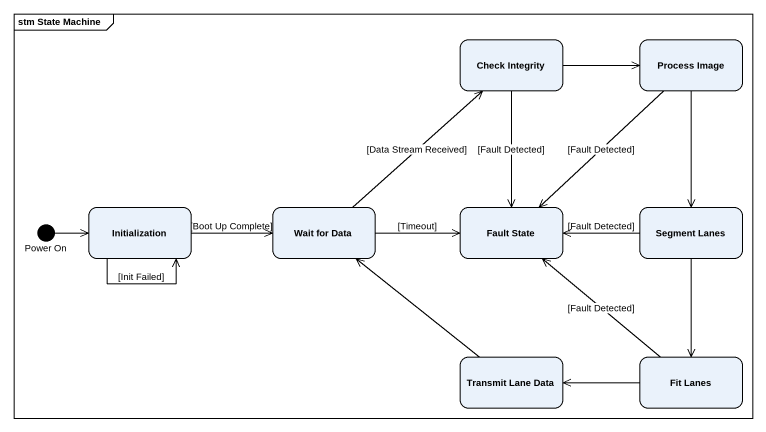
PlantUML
@startuml
mainframe stm State Machine
hide empty description
state "Check Integrity" as Check_Integrity
state "Process Image" as Process_Image
state Initialization
state "Wait for Data" as Wait_for_Data
state "Fault State" as Fault_State
state "Segment Lanes" as Segment_Lanes
state "Power On" as Power_On <<start>>
state "Transmit Lane Data" as Transmit_Lane_Data
state "Fit Lanes" as Fit_Lanes
Check_Integrity -right-> Process_Image
Check_Integrity --> Fault_State : [Fault Detected]
Process_Image --> Fault_State : [Fault Detected]
Process_Image --> Segment_Lanes
Initialization --> Initialization : [Init Failed]
Initialization -right-> Wait_for_Data : [Boot Up Complete]
Wait_for_Data -up-> Check_Integrity : [Data Stream Received]
Wait_for_Data -right-> Fault_State : [Timeout]
Segment_Lanes -left-> Fault_State : [Fault Detected]
Segment_Lanes --> Fit_Lanes
Power_On -right-> Initialization
Transmit_Lane_Data -up-> Wait_for_Data
Fit_Lanes -up-> Fault_State : [Fault Detected]
Fit_Lanes -left-> Transmit_Lane_Data
@enduml
